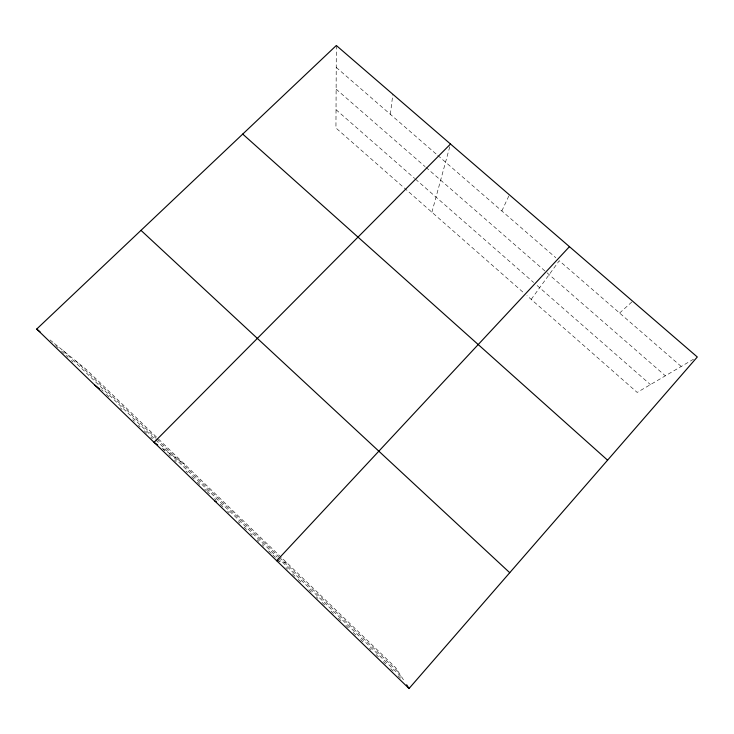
<?xml version="1.0" encoding="UTF-8"?>
<svg xmlns="http://www.w3.org/2000/svg" width="734" height="734" viewBox="0 0 734 734"><rect width="100%" height="100%" fill="white"/><g stroke="black" fill="none" stroke-linecap="round" stroke-linejoin="round"><path stroke-width="0.55" stroke-dasharray="3.67 2.75" d="M336.328 45.499L335.943 128L523.553 292.673M390.36 114.32L392.846 94.264M431.895 212.218L450.217 145.093M501.845 210.961L509.368 194.813M531.196 299.38L559.253 260.726L681.225 366.459M619.606 313.042L632.68 301.224M693.52 359.22L637.195 392.424L526.948 295.655M276.709 560.758L286.664 562.583M162.306 448.272L184.794 464.383M50.068 339.961L53.591 342.833M54.472 343.549L86.594 369.734L395.699 667.683L404.26 681.042M336.227 67.4L436.932 154.7M437.794 155.443L555.821 257.753M336.126 89.144L425.078 166.609M425.949 167.361L665.353 375.826M336.025 109.678L414.646 178.426M415.499 179.169L533.646 282.489M537.077 285.489L650.443 384.616M75.62 360.789L155.892 438.189M156.718 438.978L278.792 556.693M279.608 557.473L398.608 672.216M63.262 350.714L154.856 439.07M155.681 439.859L277.131 557.005M277.947 557.794L401.902 677.363M55.784 345.485L58.234 347.843M61.5 350.999L68.042 357.302M71.308 360.449L72.941 362.027M101.521 389.607L103.155 391.185M106.421 394.341L110.531 398.305M120.394 407.82L122.037 409.407M132.726 419.72L134.368 421.307M138.478 425.27L140.121 426.858M144.231 430.821L146.69 433.198M150.8 437.161L152.443 438.748M163.122 449.052L164.755 450.63M168.838 454.566L170.462 456.135M174.545 460.071L176.178 461.649M185.968 471.1L187.592 472.668M191.675 476.605L194.125 478.963M197.382 482.119L199.832 484.477M204.731 489.202L206.355 490.771M207.172 491.56L209.621 493.918M214.512 498.643L216.145 500.221M220.228 504.157L223.512 507.322M227.623 511.295L229.265 512.873M238.302 521.599L239.945 523.186M244.055 527.15L246.523 529.526M250.633 533.499L252.276 535.077M257.203 539.839L258.854 541.426M262.139 544.6L263.781 546.179M268.708 550.94L272.002 554.115M272.819 554.904L276.103 558.079M276.929 558.868L279.397 561.253M285.957 567.575L287.59 569.162M292.517 573.905L294.976 576.282M298.252 579.447L302.353 583.402M308.913 589.732L311.372 592.109M316.29 596.852L317.932 598.439M322.033 602.394L326.135 606.348M331.052 611.092L333.511 613.468M338.429 618.212L340.888 620.588M345.797 625.322L349.063 628.478M353.146 632.414L356.412 635.571M360.504 639.516L362.954 641.874M369.486 648.186L371.12 649.764M376.028 654.489L378.478 656.857M383.377 661.591L385.827 663.958M390.736 668.683L393.185 671.05M398.085 675.785L400.535 678.143"/><path stroke-width="1.1" d="M409.049 688.501L697.3 356.99L336.328 45.499L36.7 329.071L409.049 688.501L406.645 684.758M276.709 560.758L569.456 246.661M450.511 144.029L154.048 442.345L157.718 444.978M214.695 500.891L216.539 501.973M94.732 385.084L99.751 388.992M36.7 329.071L40.04 331.796M242.715 134.083L607.578 460.172M140.992 230.366L509.735 572.704"/></g></svg>
